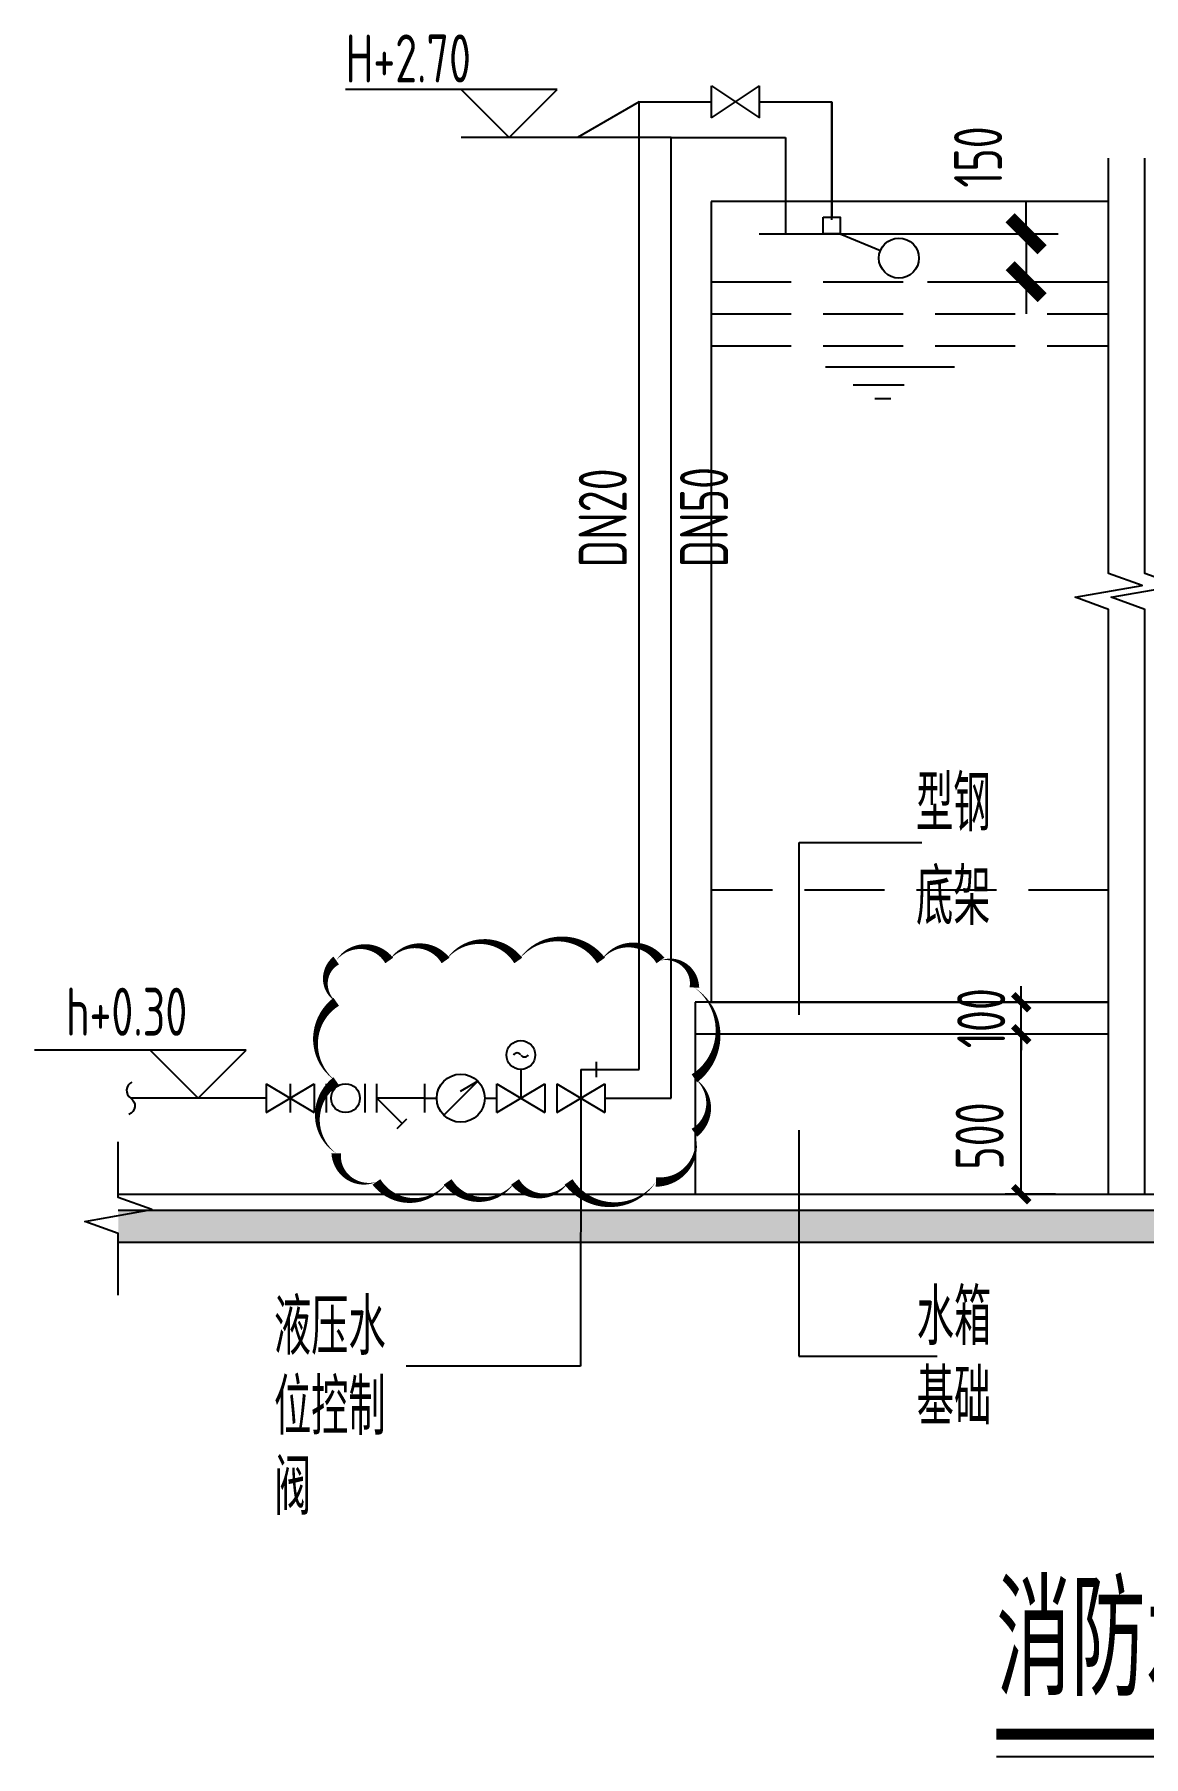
# Model space of a CAD drawing. Extents: x -84241 to 2571207, y -257003 to 1687411.
# Drawn here: x 162423 to 165886, y -84439 to -79061 of the extents above; entities that cross this region are included whole.
import ezdxf
from ezdxf import colors
from ezdxf.entities.mleader import LeaderData, LeaderLine
from ezdxf.math import Vec2, Vec3

# ---------------------------------------------------------------- set-up
doc = ezdxf.new("R2010")
doc.units = 0
doc.header["$LTSCALE"] = 1000
doc.linetypes.add('DASH', pattern=[0.35, 0.25, -0.1])
doc.layers.get('0').update_dxf_attribs({"linetype": 'CONTINUOUS'})
doc.layers.get('Defpoints').update_dxf_attribs({"linetype": 'CONTINUOUS'})
for name, color, linetype in [('W-EQPM', 40, 'CONTINUOUS'), ('W-FRPT-HYDT-PIPE', 1, 'CONTINUOUS'), ('W-NOTE-NAME', 40, 'CONTINUOUS'), ('W-WAST-NOTE', 60, 'CONTINUOUS'), ('W-WSUP-COOL-PIPE', 3, 'CONTINUOUS'), ('W-WSUP-DIMS', 41, 'CONTINUOUS'), ('W-WSUP-EQPM', 40, 'CONTINUOUS')]:
    doc.layers.add(name, color=color, linetype=linetype)
doc.styles.add('TH-STYLE3', font='tssdeng.shx', dxfattribs={"width": 0.7, "bigfont": 'tssdchn.shx'})
doc.styles.add('TH-STYLE3_T3', font='tssdeng.shx', dxfattribs={"width": 0.7, "bigfont": 'tssdchn.shx'})
doc.dimstyles.new('_TWT_ARCH&&50', dxfattribs={"dimtxt": 150, "dimasz": 50, "dimexe": 50, "dimexo": 50, "dimgap": 50, "dimtad": 1, "dimdec": 0, "dimrnd": 5, "dimzin": 0, "dimdsep": 46, "dimtxsty": 'TH-STYLE3_T3', "dimblk": 'ARCHTICK', "dimcen": 0.09, "dimclrd": 256, "dimclrt": 256, "dimazin": 2, "dimtfac": 1, "dimtdec": 0, "dimtix": 1, "dimtmove": 2, "dimatfit": 3, "dimfxl": 1, "dimtolj": 1, "dimtzin": 0, "dimarcsym": 0})
doc.dimstyles.new('TH-DIM50-W', dxfattribs={"dimscale": 50, "dimtxt": 2.5, "dimasz": 2, "dimexe": 2, "dimexo": 3, "dimgap": 1.5, "dimtad": 1, "dimdec": 0, "dimdsep": 46, "dimtxsty": 'TH-STYLE3', "dimblk1": 'ARCHTICK', "dimblk2": 'ARCHTICK', "dimsah": 1, "dimcen": -6, "dimclrd": 256, "dimclre": 256, "dimclrt": 256, "dimazin": 0, "dimtfac": 1, "dimtdec": 0, "dimtix": 1, "dimtmove": 2, "dimatfit": 0, "dimfxl": 2, "dimtolj": 1, "dimtzin": 0, "dimlwd": -1, "dimlwe": -1, "dimarcsym": 0})

# ---------------------------------------------------------------- blocks, each defined once
blk = doc.blocks.new('_ArchTick')
at = {"color": 0, "linetype": 'ByBlock', "const_width": 0.4}
blk.add_lwpolyline([(-0.5, -0.5), (0.5, 0.5)], dxfattribs=at)
blk = doc.blocks.new('*D716')
at = {"layer": 'Defpoints', "color": 0, "transparency": 16777216}
for p in [(1850.9, -1191.3), (2376.4, -1340.8), (2834.9, -1340.8)]:
    blk.add_point(p, dxfattribs=at)
at = {"layer": 'W-WSUP-DIMS', "transparency": 16777216}
for p, q in [((2834.9, -1191.3), (2834.9, -1091.3)), ((2000.9, -1191.3), (2934.9, -1191.3)), ((2834.9, -1191.3), (2834.9, -1340.8)), ((2526.4, -1340.8), (2934.9, -1340.8)), ((2834.9, -1340.8), (2834.9, -1440.8))]:
    blk.add_line(p, q, dxfattribs=at)
at = {"layer": 'W-WSUP-DIMS', "transparency": 16777216, "xscale": 100, "yscale": 100, "zscale": 100}
for p, rotation in [((2834.9, -1191.3), 270), ((2834.9, -1340.8), 90)]:
    blk.add_blockref('_ArchTick', p, dxfattribs=dict(at, rotation=rotation))
at = {"layer": 'W-WSUP-DIMS', "transparency": 16777216, "insert": (2684.9, -951.5), "char_height": 150, "attachment_point": 5, "rotation": 90, "style": 'TH-STYLE3'}
blk.add_mtext('\\A1;150', dxfattribs=at)
blk = doc.blocks.new('$TwtSys$00000132')
at = {"elevation": 0}
blk.add_lwpolyline([(7, -101, -0.575183), (0, 0, 0.604745), (-11, 101, 16.924828)], format="xyb", dxfattribs=at)
blk = doc.blocks.new('_None')
blk = doc.blocks.new('FL3A3QEE_W40-机房、水箱放大图-浮球阀系统')
blk.add_line((408, -52), (658, -156))
blk.add_lwpolyline([(300, 52), (408, 52), (408, -52), (300, -52)], close=True)
blk.add_circle((774, -204), 125)
blk = doc.blocks.new('可曲绕橡胶接头')
for p, q in [((0, 90), (0, -90)), ((240, 90), (240, -90))]:
    blk.add_line(p, q)
blk.add_circle((120, 0), 90)
blk = doc.blocks.new('Y型过滤器')
for p, q in [((0, -90), (0, 90)), ((300, 0), (0, 0)), ((0, 0), (159, -159)), ((300, -90), (300, 90)), ((128, -189), (189, -128))]:
    blk.add_line(p, q)
blk = doc.blocks.new('水表1')
at = {"layer": 'W-WSUP-EQPM'}
for q in [(-106, -106), (-3, 41)]:
    blk.add_line((106, 106), q, dxfattribs=at)
blk.add_circle((0, 0), 150, dxfattribs=at)
blk = doc.blocks.new('断线')
for centre, start, end in [((-31, -21), 34.253, 147.6552), ((31, 21), 214.253, 327.6552)]:
    blk.add_arc(centre, 38.1, start, end)
blk = doc.blocks.new('电动阀')
for p, q in [((150, 180), (150, 0)), ((0, 90), (300, -90)), ((0, 90), (0, 90)), ((0, -90), (300, 90)), ((0, -90), (0, 90)), ((300, 90), (300, -90))]:
    blk.add_line(p, q)
blk.add_circle((150, 270), 90)
at = {"layer": 'Defpoints'}
blk.add_lwpolyline([(-1003, 860, 0, 60, -0.520567), (-672, 860, 0, 60, -0.520567), (-320, 860, 0, 60, -0.520567), (134, 860, 0, 60, -0.520567), (651, 860, 0, 60, -0.520567), (1022, 860, 0, 60, -0.520567), (1234, 691, 0, 60, -0.520567), (1234, 124, 0, 60, -0.520567), (1234, -216, 0, 60, -0.520567), (994, -523, 0, 60, -0.520567), (448, -523, 0, 60, -0.520567), (114, -523, 0, 60, -0.520567), (-307, -523, 0, 60, -0.520567), (-752, -523, 0, 60, -0.520567), (-1003, -345, 0, 60, -0.520567), (-1003, 106, 0, 60, -0.520567), (-1003, 602, 0, 60, -0.520567)], format="xyseb", close=True, dxfattribs=at)
at = {"xscale": 0.7199999999720604, "yscale": 0.7199999999720604, "zscale": 0.7199999999720604}
blk.add_blockref('断线', (150, 270), dxfattribs=at)
blk = doc.blocks.new('*U655')
at = {"layer": 'W-WSUP-COOL-PIPE'}
for p, q in [((1365, 0), (1440, 0)), ((990, 0), (1065, 0))]:
    blk.add_line(p, q, dxfattribs=at)
at = {"layer": 'W-WSUP-EQPM'}
for p, q in [((2061, 228), (2061, 132)), ((1965, 180), (1965, 0)), ((1965, 180), (2061, 180)), ((0, 90), (0, -90)), ((0, 90), (300, -90)), ((0, -90), (300, 90)), ((150, 90), (150, -90)), ((300, 90), (300, -90)), ((1815, 90), (2115, -90)), ((1815, -90), (2115, 90)), ((1815, 90), (1815, -90)), ((2115, 90), (2115, -90))]:
    blk.add_line(p, q, dxfattribs=at)
blk.add_blockref('水表1', (1215, 0))
for name, p in [('电动阀', (1440, 0)), ('可曲绕橡胶接头', (375, 0)), ('Y型过滤器', (690, 0))]:
    blk.add_blockref(name, p, dxfattribs=at)
blk = doc.blocks.new('*D714')
at = {"layer": 'Defpoints', "color": 0, "transparency": 16777216}
for p in [(2819.6, -3590.8), (2976.7, -3590.8), (2976.7, -3690.8)]:
    blk.add_point(p, dxfattribs=at)
at = {"layer": 'W-WSUP-DIMS', "lineweight": -2, "transparency": 16777216}
for p, q in [((2819.6, -3590.8), (2819.6, -3540.8)), ((2819.6, -3690.8), (2819.6, -3590.8)), ((2819.6, -3690.8), (2819.6, -3740.8))]:
    blk.add_line(p, q, dxfattribs=at)
at = {"layer": 'W-WSUP-DIMS', "color": 0, "lineweight": -2, "transparency": 16777216}
for p, q in [((2926.7, -3590.8), (2769.6, -3590.8)), ((2926.7, -3690.8), (2769.6, -3690.8))]:
    blk.add_line(p, q, dxfattribs=at)
at = {"layer": 'W-WSUP-DIMS', "lineweight": -2, "transparency": 16777216, "xscale": 50, "yscale": 50, "zscale": 50}
for p, rotation in [((2819.6, -3590.8), 270), ((2819.6, -3690.8), 90)]:
    blk.add_blockref('_ArchTick', p, dxfattribs=dict(at, rotation=rotation))
at = {"layer": 'W-WSUP-DIMS', "transparency": 16777216, "insert": (2694.6, -3640.8), "char_height": 150, "attachment_point": 5, "rotation": 90, "style": 'TH-STYLE3_T3'}
blk.add_mtext('\\A1;100', dxfattribs=at)
blk = doc.blocks.new('*U648')
for p, q in [((-150, -100), (-150, 100)), ((-150, 100), (150, -100)), ((-150, -100), (150, 100)), ((150, -100), (150, 100))]:
    blk.add_line(p, q)
blk = doc.blocks.new('*U701')
at = {"layer": 'W-FRPT-HYDT-PIPE'}
h = blk.add_hatch(dxfattribs=at)
h.set_pattern_fill('钢筋混凝土', color=8, scale=50)
h.set_pattern_definition([(45, (-257287.59, -2104650.95), (-88.388348, 88.388348), []), (50, (-257287.6, -2104650.95), (358.63009, -31.376067), [37.5, -412.5]), (355, (-257287.6, -2104650.95), (-69.37567, 376.09607), [30, -330]), (100.4514, (-257257.7, -2104653.56), (289.25469, 344.71977), [31.870095, -350.571056]), (46.1842, (-257287.6, -2104550.95), (533.62052, -82.75951), [56.25, -618.75]), (96.6356, (-257243.1, -2104557.84), (467.33135, 487.05894), [47.80514, -525.8565]), (351.1842, (-257287.6, -2104550.95), (467.33097, 487.0593), [45, -495]), (21, (-257237.6, -2104575.95), (298.453526, -201.309445), [37.5, -412.5]), (326, (-257237.6, -2104575.95), (121.657666, 362.57502), [30, -330]), (71.4514, (-257212.72, -2104592.72), (420.111314, 161.26525), [31.870095, -350.571056]), (37.5, (-257287.59, -2104650.95), (6.079928, 166.446927), [0, -326, 0, -335, 0, -331.25]), (7.5, (-257287.59, -2104650.95), (131.534769, 197.205856), [0, -191, 0, -318.5, 0, -126.25]), (327.5, (-257399.09, -2104650.95), (266.911218, -11.277436), [0, -125, 0, -390, 0, -517.5]), (317.5, (-257449.1, -2104650.95), (291.593085, 50.05249), [0, -162.5, 0, -259, 0, -367.5])])
h.paths.add_polyline_path([(1419.5, -4240.8), (0, -4240.8), (0, -4340.8), (1419.5, -4340.8)])
h.paths.add_polyline_path([(8205.7, -4240.8), (1419.5, -4240.8), (1419.5, -4340.8), (8205.7, -4340.8)])
h.paths.add_polyline_path([(8810.7, -4340.8), (8810.7, -4240.8), (8205.7, -4240.8), (8205.7, -4340.8)])
at = {"layer": 'W-EQPM'}
for p, q in [((1850.9, -1090.8), (1850.9, -3590.8)), ((3092.6, -1090.8), (1850.9, -1090.8)), ((1850.9, -3590.8), (3092.6, -3590.8))]:
    blk.add_line(p, q, dxfattribs=at)
at = {"layer": 'W-EQPM', "color": 8, "linetype": 'DASH'}
for p, q in [((1850.9, -1340.8), (3092.6, -1340.8)), ((1850.9, -1440.8), (3092.6, -1440.8)), ((1850.9, -1540.8), (3092.6, -1540.8)), ((3092.6, -3240.8), (1850.9, -3240.8))]:
    blk.add_line(p, q, dxfattribs=at)
at = {"layer": 'W-EQPM', "color": 8}
for p, q in [((2208.7, -1607.2), (2611.1, -1607.2)), ((2295, -1662.7), (2453.7, -1662.7)), ((2362.4, -1705.2), (2412.6, -1705.2))]:
    blk.add_line(p, q, dxfattribs=at)
at = {"layer": 'W-NOTE-NAME', "const_width": 35}
blk.add_lwpolyline([(2742, -5876.9), (6360.6, -5876.9)], dxfattribs=at)
at = {"layer": 'W-NOTE-NAME'}
blk.add_lwpolyline([(2742, -5946.9), (6360.6, -5946.9)], dxfattribs=at)
at = {"layer": 'W-WSUP-COOL-PIPE'}
for p, q in [((1626.6, -3800.8), (1626.6, -778.7)), ((1626.6, -778.7), (1852.2, -778.7)), ((2002.2, -778.7), (2227.8, -778.7)), ((2167, -778.7), (2227.8, -778.7)), ((2227.8, -1147.2), (2227.8, -778.7)), ((2227.8, -778.7), (2227.8, -1139.3)), ((1726.6, -3890.8), (1726.6, -890.8)), ((1726.6, -890.8), (2083.6, -890.8)), ((2083.6, -890.8), (2083.6, -1191.3)), ((1492.5, -3800.8), (1626.6, -3800.8)), ((462, -3890.8, 0), (38.9, -3890.8, 0)), ((1519.5, -3890.8), (1726.6, -3890.8))]:
    blk.add_line(p, q, dxfattribs=at)
at = {"layer": 'W-WSUP-DIMS'}
for p, q in [((1370.6, -740.8), (709.7, -740.8)), ((1220.6, -890.8), (1070.6, -740.8)), ((1220.6, -890.8), (1370.6, -740.8)), ((1626.6, -778.7), (1433.6, -890.8)), ((1433.6, -890.8), (1070.6, -890.8)), ((1726.6, -890.8), (1309.8, -890.8)), ((1800.9, -3590.8), (1800.9, -4190.8)), ((3092.6, -3590.8), (1800.9, -3590.8)), ((3092.6, -3690.8), (1800.9, -3690.8)), ((2926.7, -3690.8), (2769.6, -3690.8)), ((2819.6, -4190.8), (2819.6, -3690.8)), ((399, -3740.8), (-261.9, -3740.8)), ((249, -3890.8), (99, -3740.8)), ((249, -3890.8), (399, -3740.8)), ((462, -3890.8), (99, -3890.8)), ((0, -4190.8), (8810.7, -4190.8)), ((2926.7, -4190.8), (2769.6, -4190.8)), ((0, -4240.8), (8810.7, -4240.8)), ((0, -4340.8), (8810.7, -4340.8))]:
    blk.add_line(p, q, dxfattribs=at)
for points in [[(3092.6, -4190.8), (3092.6, -2364.4), (2987.6, -2326.2), (3197.6, -2289.2), (3092.6, -2251.9), (3092.6, -954.8)], [(3205.5, -4190.8), (3205.5, -2364.4), (3100.5, -2326.2), (3310.5, -2289.2), (3205.5, -2251.9), (3205.5, -954.8)], [(0, -4506.5), (0, -4313.9), (-105, -4275.7), (105, -4238.6), (0, -4201.4), (0, -4027)]]:
    blk.add_lwpolyline(points, dxfattribs=at)
at = {"layer": 'W-EQPM', "xscale": 0.5, "yscale": 0.5, "zscale": 0.5}
blk.add_blockref('FL3A3QEE_W40-机房、水箱放大图-浮球阀系统', (2050.7, -1165.3), dxfattribs=at)
at = {"layer": 'W-WSUP-DIMS', "xscale": 50, "yscale": 50, "zscale": 50}
for p, rotation in [((2819.6, -3690.8), 90), ((2819.6, -4190.8), 270)]:
    blk.add_blockref('_ArchTick', p, dxfattribs=dict(at, rotation=rotation))
at = {"layer": 'W-WSUP-EQPM', "xscale": 0.5, "yscale": 0.5, "zscale": 0.5}
for name, p in [('*U648', (1927.2, -778.7)), ('*U655', (462, -3890.8))]:
    blk.add_blockref(name, p, dxfattribs=at)
at = {"layer": 'W-WSUP-EQPM', "xscale": -0.4999999999999992, "yscale": 0.4999999999999999, "zscale": 0.4999999999999999, "rotation": 180}
blk.add_blockref('$TwtSys$00000132', (38.8, -3890.8, 0), dxfattribs=at)
at = {"layer": 'W-NOTE-NAME', "color": 7, "style": 'TH-STYLE3', "width": 0.7}
blk.add_text('消防水箱进水管、出水管剖面图', height=350, dxfattribs=at).set_placement((2742, -5757.3))
at = {"layer": 'W-WAST-NOTE', "style": 'TH-STYLE3', "width": 0.7}
blk.add_attdef('有效容积', (4777.8, -2441.5), '', height=150, dxfattribs=at)
at = {"layer": 'W-WSUP-DIMS', "style": 'TH-STYLE3', "width": 0.7}
for s, p in [('DN20', (1587.9, -2233.4, 0)), ('DN50', (1904.1, -2233.4, 0))]:
    blk.add_text(s, height=150, rotation=90.0001, dxfattribs=at).set_placement(p)
blk.add_text('h+0.30', height=150, dxfattribs=at).set_placement((-163.8, -3695.8))
for tag, p in [('进水横管', (709.7, -718.7)), ('水箱顶', (6913.5, -918.7)), ('溢流水位', (3631.3, -1168.7)), ('最高水位', (5229, -1795.1)), ('最低报警水位', (3622.5, -1888.7))]:
    blk.add_attdef(tag, p, '', height=150, dxfattribs=at)
for tag, p in [('有效水深', (6745.7, -2484.6)), ('基础高度', (2764.8, -4114.1)), ('水箱底高', (6745.7, -4114.1))]:
    blk.add_attdef(tag, p, '', height=150, rotation=90, dxfattribs=at)
at = {"layer": 'W-WSUP-DIMS'}
dim = blk.add_linear_dim(base=(2834.854, -1340.7978), p1=(1850.946, -1191.271), p2=(2376.3733, -1340.7978), angle=90, dimstyle='TH-DIM50-W', override={"dimtxt": 3}, dxfattribs=at)
dim.commit()
dim.dimension.update_dxf_attribs({"geometry": '*D716', "text_midpoint": (2684.854, -951.5239), "dimtype": 160})
dim = blk.add_aligned_dim(p1=(2976.7, -3690.8), p2=(2976.7, -3590.8), distance=157.1, dimstyle='_TWT_ARCH&&50', dxfattribs=at)
dim.commit()
dim.dimension.update_dxf_attribs({"geometry": '*D714', "text_midpoint": (2694.6, -3640.8)})
at = {"layer": 'W-WAST-NOTE'}
ml = blk.add_multileader_mtext('Standard', dxfattribs=at)
ml.set_content('型钢底架', color=256, style='TH-STYLE3')
ml.set_leader_properties()
ml.set_arrow_properties(name='NONE')
ml.build(insert=Vec2(0, 0))
ml.multileader.update_dxf_attribs({"text_left_attachment_type": 6, "text_right_attachment_type": 6, "dogleg_length": 100, "arrow_head_size": 75, "scale": 0.5})
ctx = ml.context
ctx.base_point, ctx.scale, ctx.char_height, ctx.arrow_head_size, ctx.landing_gap_size, ctx.plane_origin = Vec3(2253.7, -3092.5), 0.5, 175, 75, 0.5, Vec3(3396.8, -1072.9)
ctx.left_attachment, ctx.right_attachment, ctx.text_align_type = 6, 6, 2
notes = []
notes.append((ctx, [(1, (1, 1, 0), (2125.7, -3092.5), (1, 0), 128, [(0, [(2125.7, -3630.7)], 0, [])])]))
ctx.mtext.insert, ctx.mtext.width, ctx.mtext.defined_height, ctx.mtext.alignment, ctx.mtext.flow_direction = Vec3(2723.9, -2882.5), 504.031, 168.6, 3, 5
ml = blk.add_multileader_mtext('Standard', dxfattribs=at)
ml.set_content('液压水位控制阀', color=256, style='TH-STYLE3')
ml.set_leader_properties()
ml.set_arrow_properties(name='NONE')
ml.build(insert=Vec2(0, 0))
ml.multileader.update_dxf_attribs({"text_left_attachment_type": 6, "text_right_attachment_type": 6, "dogleg_length": 100, "arrow_head_size": 75, "scale": 0.5})
ctx = ml.context
ctx.base_point, ctx.scale, ctx.char_height, ctx.arrow_head_size, ctx.landing_gap_size, ctx.plane_origin = Vec3(486, -4727.5), 0.5, 175, 75, 0.045, Vec3(1299.9, -1173.2)
ctx.left_attachment, ctx.right_attachment = 6, 6
notes.append((ctx, [(1, (1, 1, 0), (1443.6, -4727.5), (-1, 0), 128, [(0, [(1444.5, -3890.8)], 0, [])])]))
ctx.mtext.insert, ctx.mtext.width, ctx.mtext.defined_height, ctx.mtext.line_spacing_factor, ctx.mtext.flow_direction = Vec3(486, -4517.5), 825.512, 162.8, 0.857143, 5
ml = blk.add_multileader_mtext('Standard', dxfattribs=at)
ml.set_content('水箱基础', color=256, style='TH-STYLE3')
ml.set_leader_properties()
ml.set_arrow_properties(name='NONE')
ml.build(insert=Vec2(0, 0))
ml.multileader.update_dxf_attribs({"text_left_attachment_type": 6, "text_right_attachment_type": 6, "dogleg_length": 100, "arrow_head_size": 75, "scale": 0.5})
ctx = ml.context
ctx.base_point, ctx.scale, ctx.char_height, ctx.arrow_head_size, ctx.landing_gap_size, ctx.plane_origin = Vec3(2253.5, -4696.9), 0.5, 175, 75, 0.045, Vec3(3396.6, -2698.7)
ctx.left_attachment, ctx.right_attachment, ctx.text_align_type = 6, 6, 2
notes.append((ctx, [(1, (1, 1, 0), (2125.5, -4696.9), (1, 0), 128, [(0, [(2125.5, -3990.2)], 0, [])])]))
ctx.mtext.insert, ctx.mtext.width, ctx.mtext.defined_height, ctx.mtext.alignment, ctx.mtext.line_spacing_factor, ctx.mtext.flow_direction = Vec3(2726.2, -4486.9), 600.646, 168.6, 3, 0.857143, 5
for ctx, leaders in notes:
    for number, flags, end, landing, length, lines in leaders:
        leader = LeaderData()
        leader.index, (leader.has_last_leader_line, leader.has_dogleg_vector, leader.attachment_direction) = number, flags
        leader.last_leader_point, leader.dogleg_vector, leader.dogleg_length = Vec3(end), Vec3(landing), length
        for number, points, colour, breaks in lines:
            line = LeaderLine()
            line.index, line.vertices, line.color, line.breaks = number, Vec3.list(points), colors.encode_raw_color(colour), breaks
            leader.lines.append(line)
        ctx.leaders.append(leader)

msp = doc.modelspace()

# ---------------------------------------------------------------- block references
ref = msp.add_blockref('*U701', (162684.5437, -78491.9585))
ref.add_attrib('基础高度', '500', (165449.3065, -82606.021), dxfattribs={"layer": 'W-WSUP-DIMS', "height": 150, "rotation": 90, "style": 'TH-STYLE3', "width": 0.7})
ref.add_attrib('进水横管', 'H+2.70', (163394.2454, -79210.6374), dxfattribs={"layer": 'W-WSUP-DIMS', "height": 150, "style": 'TH-STYLE3', "width": 0.7})

doc.saveas('drawing.dxf')
